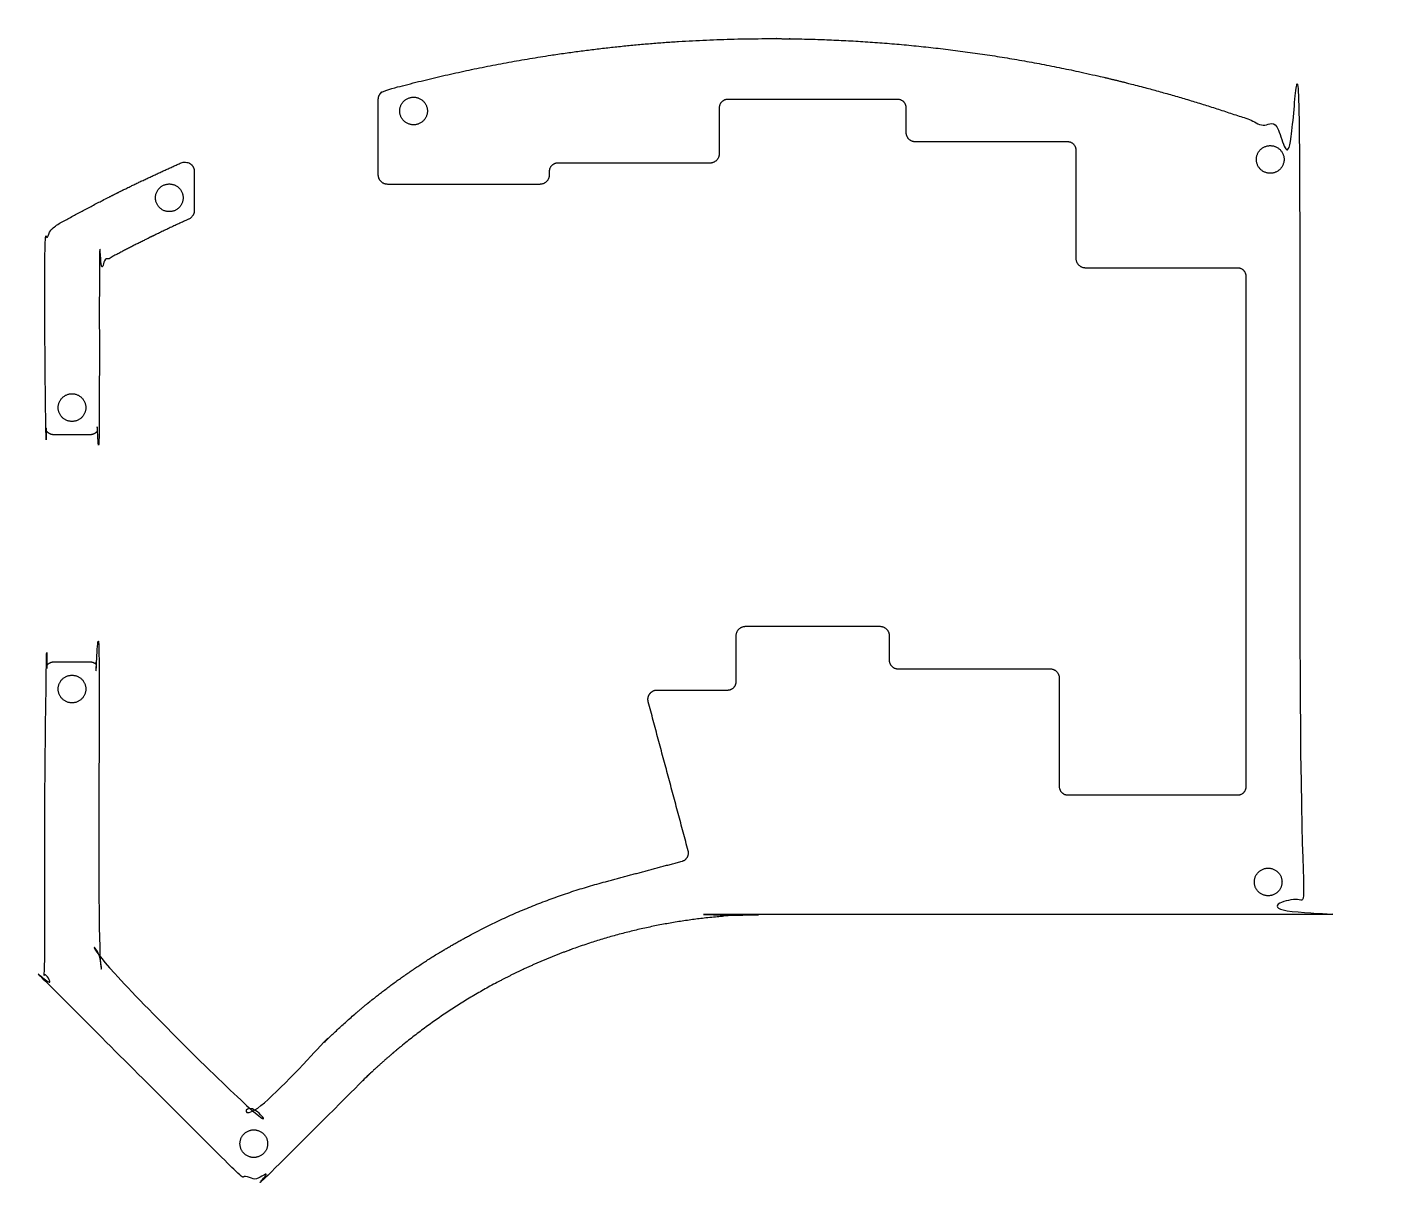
# Model space of a CAD drawing. Header units: millimetres. Extents: x -83 to 69, y 34 to 165.
import ezdxf

# ---------------------------------------------------------------- set-up
doc = ezdxf.new("R2010")
doc.units = ezdxf.units.MM
doc.header["$MEASUREMENT"] = 0
doc.layers.add('0.1mm kerf$HiPro1', color=18, linetype='Continuous', true_color=0x000000)

msp = doc.modelspace()

# ---------------------------------------------------------------- linework, layer by layer
at = {"layer": '0.1mm kerf$HiPro1'}
for points, weights, knots in [([(-43.91, 156.59), (-43.91, 157.39), (-43.14, 157.6), (-43.01, 157.64), (-42.88, 157.67), (-21.82, 163.4), (0, 163.4), (29.68, 163.4), (57.46, 152.96), (59.44, 152.22), (59.44, 150.11), (59.44, 109.2), (59.44, 68.3), (59.44, 65.25), (56.39, 65.25), (28.19, 65.25), (0, 65.25), (-27.03, 65.25), (-46.14, 46.14), (-50.92, 41.36), (-55.7, 36.58), (-57.86, 34.42), (-60.02, 36.58), (-70.2, 46.76), (-80.39, 56.94), (-81.14, 57.7), (-81.26, 58.77), (-81.28, 58.94), (-81.28, 59.1), (-81.28, 62.2), (-81.28, 65.3), (-81.28, 78.9), (-81.28, 92.51), (-81.28, 93.56), (-80.23, 93.56)], [1, 0.79498790456, 1.02520054135, 1.02542822146, 1.02565667179, 1.0634256373, 1.12224713338, 1.0437254126, 1, 0.822086563222, 1, 1, 1, 0.707106781187, 1, 1, 0.974907180747, 0.900696908855, 0.974907251519, 0.974907251519, 1, 0.707106781187, 0.974907251519, 0.974907251519, 1, 0.9433018125, 1, 0.99852375052, 0.974907251519, 0.974907251519, 0.974907251519, 0.974907251519, 1, 0.707106781187, 1], [-449.216522, -449.216522, -449.216522, -447.912904, -447.912904, -447.635167, -447.635167, -401.717767, -401.717767, -340.421923, -340.421923, -336.787542, -336.787542, -335.953187, -335.953187, -331.240798, -331.240798, -330.689331, -330.689331, -279.402845, -279.402845, -278.993616, -278.993616, -274.281227, -274.281227, -273.409597, -273.409597, -271.379465, -271.379465, -271.053403, -271.053403, -270.220402, -270.220402, -269.942932, -269.942932, -268.372136, -268.372136, -268.372136]), ([(-38.41, 155.29), (-38.41, 156.84), (-39.96, 156.84), (-41.51, 156.84), (-41.51, 155.29), (-41.51, 153.74), (-39.96, 153.74), (-38.41, 153.74), (-38.41, 155.29)], [1, 0.707106781187, 1, 0.707106781187, 1, 0.707106781187, 1, 0.707106781187, 1], [0, 0, 0, 2.513274, 2.513274, 5.026548, 5.026548, 7.539822, 7.539822, 10.053096, 10.053096, 10.053096]), ([(57.58, 149.86), (57.58, 151.41), (56.03, 151.41), (54.48, 151.41), (54.48, 149.86), (54.48, 148.31), (56.03, 148.31), (57.58, 148.31), (57.58, 149.86)], [1, 0.707106781187, 1, 0.707106781187, 1, 0.707106781187, 1, 0.707106781187, 1], [0, 0, 0, 2.513274, 2.513274, 5.026548, 5.026548, 7.539822, 7.539822, 10.053096, 10.053096, 10.053096]), ([(-80.23, 119), (-81.28, 119), (-81.28, 120.05), (-81.28, 130.01), (-81.28, 139.97), (-81.28, 141.76), (-79.72, 142.64), (-73.02, 146.38), (-66, 149.48), (-65.48, 149.71), (-65.01, 149.4), (-64.53, 149.08), (-64.53, 148.52)], [1, 0.707106781187, 0.974907251519, 0.974907251519, 1, 0.862514744999, 0.976341348201, 0.982743138269, 1, 0.879181668436, 1, 0.879181668436, 1], [23.874601, 23.874601, 23.874601, 25.445397, 25.445397, 25.648571, 25.648571, 28.832039, 28.832039, 43.749844, 43.749844, 44.743153, 44.743153, 45.736461, 45.736461, 45.736461]), ([(-65.78, 145.56), (-65.78, 147.11), (-67.33, 147.11), (-68.88, 147.11), (-68.88, 145.56), (-68.88, 144.01), (-67.33, 144.01), (-65.78, 144.01), (-65.78, 145.56)], [1, 0.707106781187, 1, 0.707106781187, 1, 0.707106781187, 1, 0.707106781187, 1], [0, 0, 0, 2.513274, 2.513274, 5.026548, 5.026548, 7.539822, 7.539822, 10.053096, 10.053096, 10.053096]), ([(-64.53, 144.13), (-64.53, 143.46), (-65.14, 143.18), (-69.99, 140.97), (-74.68, 138.44), (-74.91, 138.32), (-75.04, 138.09), (-75.11, 137.98), (-75.14, 137.86), (-75.18, 137.73), (-75.18, 137.61), (-75.18, 128.83), (-75.18, 120.05), (-75.18, 119), (-76.23, 119)], [1, 0.840874655374, 0.989329032361, 0.983298045296, 1, 0.964030248611, 1, 0.990966762463, 1, 0.990966762462, 0.974907251519, 0.974907251519, 1, 0.707106781187, 1], [5.139387, 5.139387, 5.139387, 6.283185, 6.283185, 17.048666, 17.048666, 17.586718, 17.586718, 17.855744, 17.855744, 18.12477, 18.12477, 18.303805, 18.303805, 19.874601, 19.874601, 19.874601]), ([(-76.68, 122.05), (-76.68, 123.6), (-78.23, 123.6), (-79.78, 123.6), (-79.78, 122.05), (-79.78, 120.5), (-78.23, 120.5), (-76.68, 120.5), (-76.68, 122.05)], [1, 0.707106781187, 1, 0.707106781187, 1, 0.707106781187, 1, 0.707106781187, 1], [0, 0, 0, 2.513274, 2.513274, 5.026548, 5.026548, 7.539822, 7.539822, 10.053096, 10.053096, 10.053096]), ([(-76.23, 93.56), (-75.18, 93.56), (-75.18, 92.51), (-75.18, 78.9), (-75.18, 65.3), (-75.18, 63.03), (-75.18, 60.76), (-75.18, 60.37), (-74.9, 60.09), (-66.72, 51.9), (-58.53, 43.72), (-57.86, 43.05), (-57.19, 43.72), (-53.82, 47.08), (-50.45, 50.45), (-36.93, 63.97), (-18.47, 68.92)], [1, 0.707106781187, 0.974907251519, 0.974907251519, 0.974907251519, 0.974907251519, 1, 0.923879532511, 0.974907251519, 0.974907251519, 1, 0.707106781187, 0.974907251519, 0.974907251519, 0.974907251519, 0.925575565816, 0.941830788522], [-264.372136, -264.372136, -264.372136, -262.80134, -262.80134, -262.52387, -262.52387, -261.913535, -261.913535, -261.128137, -261.128137, -260.427668, -260.427668, -258.856871, -258.856871, -258.568671, -258.568671, -224.475739, -224.475739, -224.475739]), ([(-76.68, 90.51), (-76.68, 92.06), (-78.23, 92.06), (-79.78, 92.06), (-79.78, 90.51), (-79.78, 88.96), (-78.23, 88.96), (-76.68, 88.96), (-76.68, 90.51)], [1, 0.707106781187, 1, 0.707106781187, 1, 0.707106781187, 1, 0.707106781187, 1], [0, 0, 0, 2.513274, 2.513274, 5.026548, 5.026548, 7.539822, 7.539822, 10.053096, 10.053096, 10.053096]), ([(-13.66, 89.08), (-13.8, 89.58), (-13.48, 89.99), (-13.17, 90.4), (-12.65, 90.4)], [1, 0.896872514411, 1, 0.896872514411, 1], [-205.202852, -205.202852, -205.202852, -204.286553, -204.286553, -203.370254, -203.370254, -203.370254]), ([(57.35, 68.89), (57.35, 70.44), (55.8, 70.44), (54.25, 70.44), (54.25, 68.89), (54.25, 67.34), (55.8, 67.34), (57.35, 67.34), (57.35, 68.89)], [1, 0.707106781187, 1, 0.707106781187, 1, 0.707106781187, 1, 0.707106781187, 1], [0, 0, 0, 2.513274, 2.513274, 5.026548, 5.026548, 7.539822, 7.539822, 10.053096, 10.053096, 10.053096]), ([(-56.31, 39.56), (-56.31, 41.11), (-57.86, 41.11), (-59.41, 41.11), (-59.41, 39.56), (-59.41, 38.01), (-57.86, 38.01), (-56.31, 38.01), (-56.31, 39.56)], [1, 0.707106781187, 1, 0.707106781187, 1, 0.707106781187, 1, 0.707106781187, 1], [0, 0, 0, 2.513274, 2.513274, 5.026548, 5.026548, 7.539822, 7.539822, 10.053096, 10.053096, 10.053096])]:
    msp.add_rational_spline(points, weights, degree=2, knots=knots, dxfattribs=at)
for points in [[(-43.91, 149.36), (-43.91, 152.98), (-43.91, 156.59)], [(14.29, 156.59), (4.76, 156.59), (-4.76, 156.59)], [(-5.71, 155.64), (-5.71, 153.07), (-5.71, 150.5)], [(15.24, 152.88), (15.24, 154.26), (15.24, 155.64)], [(33.34, 151.83), (24.81, 151.83), (16.29, 151.83)], [(34.29, 138.74), (34.29, 144.81), (34.29, 150.88)], [(-43.91, 148.12), (-43.91, 148.74), (-43.91, 149.36)], [(-6.76, 149.45), (-15.29, 149.45), (-23.81, 149.45)], [(-64.53, 148.52), (-64.53, 146.32), (-64.53, 144.13)], [(-24.76, 148.5), (-24.76, 148.31), (-24.76, 148.12)], [(-25.81, 147.07), (-34.34, 147.07), (-42.86, 147.07)], [(52.39, 137.69), (43.86, 137.69), (35.34, 137.69)], [(-76.23, 119), (-78.23, 119), (-80.23, 119)], [(-2.76, 97.54), (4.76, 97.54), (12.29, 97.54)], [(-3.81, 91.35), (-3.81, 93.92), (-3.81, 96.49)], [(13.34, 96.49), (13.34, 95.11), (13.34, 93.73)], [(-80.23, 93.56), (-78.23, 93.56), (-76.23, 93.56)], [(14.29, 92.78), (22.81, 92.78), (31.34, 92.78)], [(32.39, 91.73), (32.39, 85.66), (32.39, 79.59)], [(-12.65, 90.4), (-8.7, 90.4), (-4.76, 90.4)], [(-9.19, 72.39), (-11.43, 80.73), (-13.66, 89.08)], [(33.34, 78.64), (42.86, 78.64), (52.39, 78.64)], [(-18.47, 68.92), (-14.16, 70.07), (-9.86, 71.22)]]:
    msp.add_open_spline(points, degree=2, dxfattribs=at)
for points in [[(-4.76, 156.59), (-5.71, 156.59), (-5.71, 155.64)], [(15.24, 155.64), (15.24, 156.59), (14.29, 156.59)], [(16.29, 151.83), (15.24, 151.83), (15.24, 152.88)], [(34.29, 150.88), (34.29, 151.83), (33.34, 151.83)], [(-23.81, 149.45), (-24.76, 149.45), (-24.76, 148.5)], [(-5.71, 150.5), (-5.71, 149.45), (-6.76, 149.45)], [(-42.86, 147.07), (-43.91, 147.07), (-43.91, 148.12)], [(-24.76, 148.12), (-24.76, 147.07), (-25.81, 147.07)], [(35.34, 137.69), (34.29, 137.69), (34.29, 138.74)], [(53.34, 136.74), (53.34, 137.69), (52.39, 137.69)], [(-3.81, 96.49), (-3.81, 97.54), (-2.76, 97.54)], [(12.29, 97.54), (13.34, 97.54), (13.34, 96.49)], [(13.34, 93.73), (13.34, 92.78), (14.29, 92.78)], [(31.34, 92.78), (32.39, 92.78), (32.39, 91.73)], [(-4.76, 90.4), (-3.81, 90.4), (-3.81, 91.35)], [(32.39, 79.59), (32.39, 78.64), (33.34, 78.64)], [(52.39, 78.64), (53.34, 78.64), (53.34, 79.59)], [(-9.86, 71.22), (-8.94, 71.47), (-9.19, 72.39)]]:
    msp.add_rational_spline(points, [1, 0.707106781187, 1], degree=2, dxfattribs=at)
msp.add_open_spline([(53.34, 79.59), (53.34, 89.61), (53.34, 99.64), (53.34, 108.16), (53.34, 116.69), (53.34, 126.71), (53.34, 136.74)], degree=2, knots=[-137.99622, -137.99622, -137.99622, -137.043725, -137.043725, -119.993725, -119.993725, -119.041231, -119.041231, -119.041231], dxfattribs=at)

doc.saveas('drawing.dxf')
